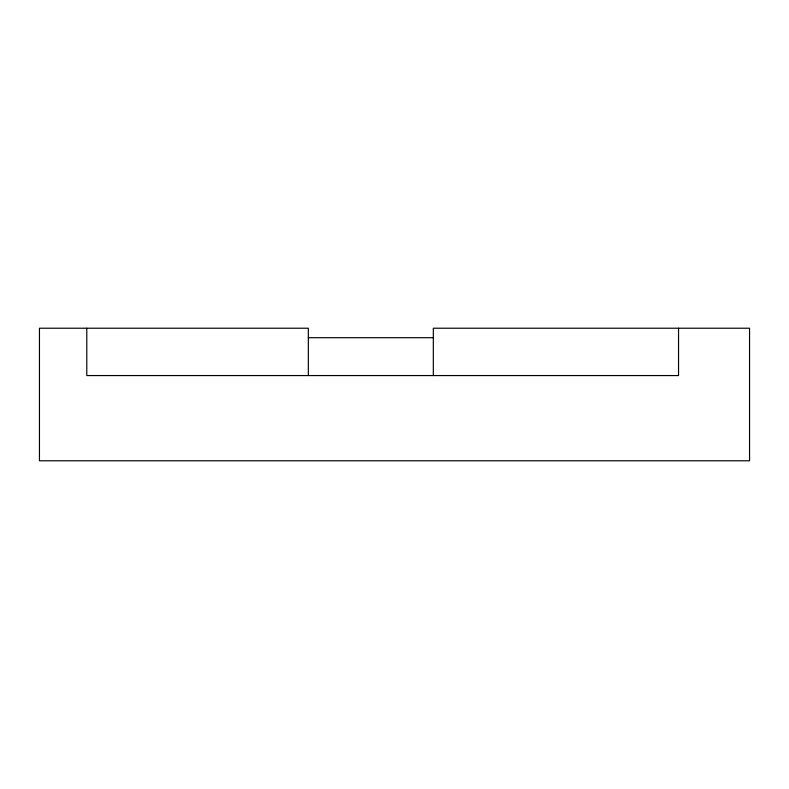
<?xml version="1.0" encoding="UTF-8"?>
<svg xmlns="http://www.w3.org/2000/svg" width="789" height="789" viewBox="0 0 789 789"><rect width="100%" height="100%" fill="white"/><g stroke="black" fill="none" stroke-linecap="round" stroke-linejoin="round"><path stroke-width="1.18" d="M308.341 337.692L433.319 337.692M678.54 328.224L678.54 375.564L86.79 375.564L86.79 328.224M433.319 375.564L433.319 328.224L749.55 328.224L749.55 460.776L39.45 460.776L39.45 328.224L308.341 328.224L308.341 375.564"/></g></svg>
